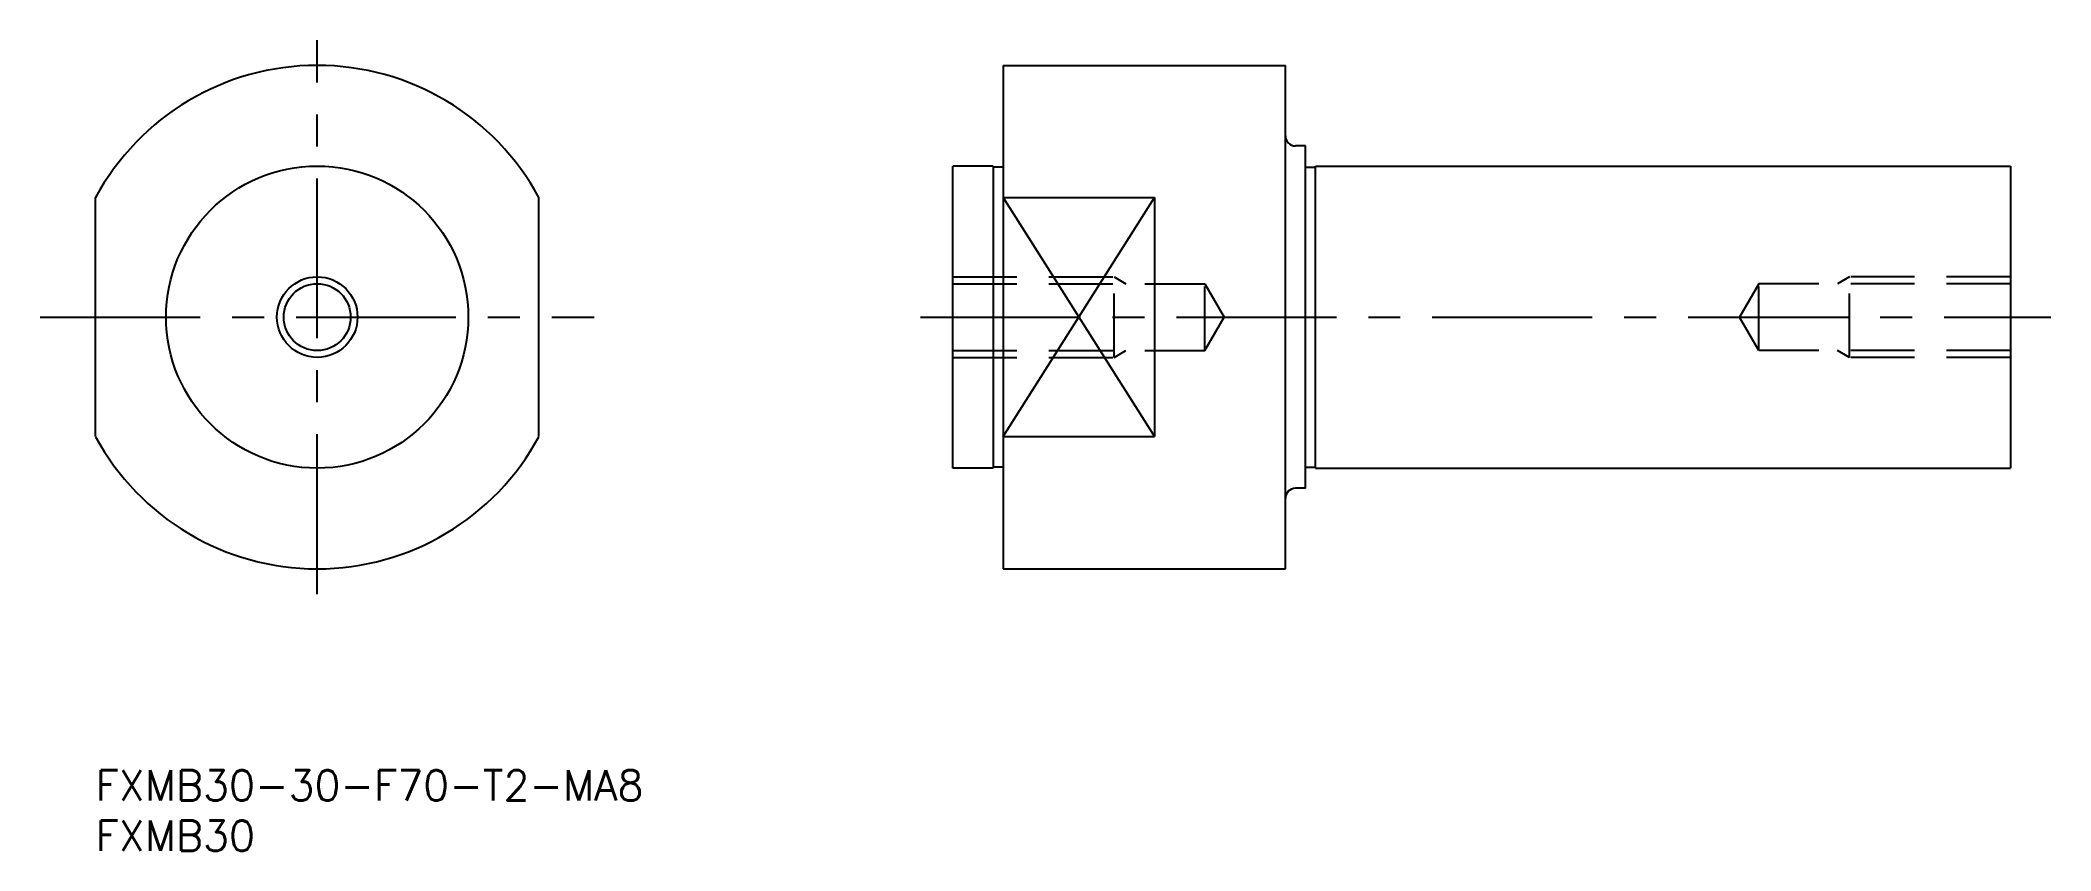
# Model space of a CAD drawing. Extents: x -6 to 194, y -8 to 72.
import ezdxf

# ---------------------------------------------------------------- set-up
doc = ezdxf.new("R2010")
doc.units = 0
doc.header["$LTSCALE"] = 0.5
doc.linetypes.add('CENTER', pattern=[50.8, 31.75, -6.35, 6.35, -6.35])
doc.linetypes.add('DASHED', pattern=[19.05, 12.7, -6.35])
doc.layers.get('0').update_dxf_attribs({"linetype": 'CONTINUOUS'})
doc.layers.add('CENTER', color=1, linetype='CENTER')
doc.styles.get("Standard").update_dxf_attribs({"font": 'txt.shx', "height": 3, "bigfont": 'bigfont.shx'})

# ---------------------------------------------------------------- blocks, each defined once
blk = doc.blocks.new('*U30')
at = {"color": 7, "linetype": 'CONTINUOUS'}
blk.add_text('FXMB30-30-F70-T2-MA8', height=3, dxfattribs=at).set_placement((0, -3))
blk = doc.blocks.new('*U31')
at = {"color": 7, "linetype": 'CONTINUOUS'}
blk.add_text('FXMB30', height=3, dxfattribs=at).set_placement((0, -8))

msp = doc.modelspace()

# ---------------------------------------------------------------- linework, layer by layer
at = {"color": 7, "linetype": 'CONTINUOUS'}
for p, q in [((90.11, 70), (118.11, 70)), ((90.11, 70), (90.11, 20)), ((118.11, 20), (118.11, 70)), ((120.11, 62), (119.11, 62)), ((120.11, 28), (120.11, 62)), ((85.11, 30), (85.11, 60)), ((89.11, 60), (85.11, 60)), ((89.11, 60), (89.11, 30)), ((90.11, 59.9), (89.11, 59.9)), ((120.11, 59.9), (121.11, 59.9)), ((121.11, 60), (190.11, 60)), ((121.11, 30), (121.11, 60)), ((190.11, 60), (190.11, 30)), ((0, 33.13), (0, 56.87)), ((44, 33.13), (44, 56.87)), ((90.11, 56.87), (105.11, 56.87)), ((105.11, 56.87), (105.11, 33.13)), ((90.11, 33.13), (105.11, 33.13)), ((89.11, 30), (85.11, 30)), ((90.11, 30.1), (89.11, 30.1)), ((120.11, 30.1), (121.11, 30.1)), ((121.11, 30), (190.11, 30)), ((120.11, 28), (119.11, 28)), ((90.11, 20), (118.11, 20))]:
    msp.add_line(p, q, dxfattribs=at)
at = {"color": 3, "linetype": 'CONTINUOUS'}
for p, q in [((90.11, 56.87), (105.11, 33.13)), ((90.11, 33.13), (105.11, 56.87))]:
    msp.add_line(p, q, dxfattribs=at)
at = {"color": 3, "linetype": 'DASHED'}
for p, q in [((85.11, 49), (101.11, 49)), ((85.11, 48.32), (110.11, 48.32)), ((101.11, 41), (101.11, 49)), ((101.11, 49), (102.28, 48.32)), ((110.11, 41.68), (110.11, 48.32)), ((110.11, 48.32), (112.03, 45)), ((165.11, 48.32), (163.19, 45)), ((165.11, 41.68), (165.11, 48.32)), ((190.11, 48.32), (165.11, 48.32)), ((174.11, 49), (172.94, 48.32)), ((174.11, 41), (174.11, 49)), ((190.11, 49), (174.11, 49)), ((110.11, 41.68), (112.03, 45)), ((165.11, 41.68), (163.19, 45)), ((85.11, 41.68), (110.11, 41.68)), ((85.11, 41), (101.11, 41)), ((101.11, 41), (102.28, 41.68)), ((190.11, 41.68), (165.11, 41.68)), ((174.11, 41), (172.94, 41.68)), ((190.11, 41), (174.11, 41))]:
    msp.add_line(p, q, dxfattribs=at)
at = {"color": 7, "linetype": 'CONTINUOUS'}
for radius in [15, 3.32]:
    msp.add_circle((22, 45), radius, dxfattribs=at)
at = {"color": 3, "linetype": 'CONTINUOUS'}
msp.add_circle((22, 45), 4, dxfattribs=at)
at = {"color": 7, "linetype": 'CONTINUOUS'}
for centre, radius, start, end in [((22, 45), 25, 28.3576, 151.6424), ((119.11, 63), 1, 180, 270), ((22, 45), 25, 208.3576, 331.6424), ((119.11, 27), 1, 90, 180)]:
    msp.add_arc(centre, radius, start, end, dxfattribs=at)
at = {"layer": 'CENTER', "color": 1, "linetype": 'CENTER'}
for p, q in [((22, 17.5), (22, 72.5)), ((-5.5, 45), (49.5, 45)), ((81.9, 45), (194.1, 45))]:
    msp.add_line(p, q, dxfattribs=at)

# ---------------------------------------------------------------- block references
at = {"color": 7, "linetype": 'CONTINUOUS'}
for name in ['*U30', '*U31']:
    msp.add_blockref(name, (0, 0), dxfattribs=at)

doc.saveas('drawing.dxf')
